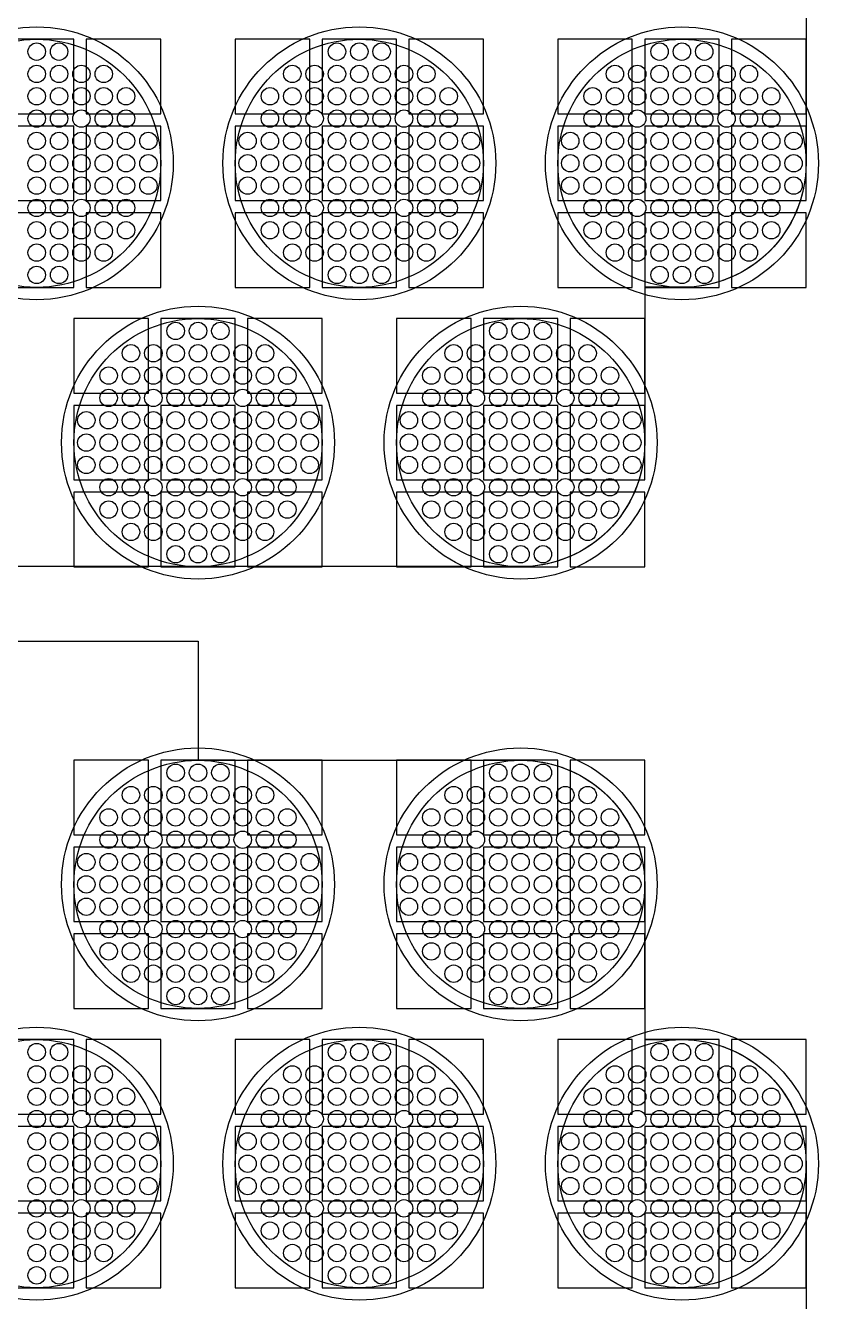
# Model space of a CAD drawing. Extents: x -49 to 54, y -38 to 38.
# Drawn here: x 40.12 to 43.31, y -19.85 to -14.71 of the extents above; entities that cross this region are included whole.
import ezdxf

# ---------------------------------------------------------------- set-up
doc = ezdxf.new("R2010")
doc.units = 0
for name, color, linetype in [('BACK_LAYER', 5, 'CONTINUOUS'), ('COND_LAYER_LOWER_ELECTRODE', 6, 'CONTINUOUS'), ('CONDUCTIVE_LAYER_BACK_LAYER', 2, 'CONTINUOUS'), ('EMITTER', 3, 'CONTINUOUS'), ('LOWER_ELECTRODE', 1, 'CONTINUOUS')]:
    doc.layers.add(name, color=color, linetype=linetype)

msp = doc.modelspace()

# ---------------------------------------------------------------- linework, layer by layer
at = {"layer": 'BACK_LAYER'}
for points in [[(40.0139, -15.0642), (40.3139, -15.0642), (40.3139, -14.7642), (40.0139, -14.7642)], [(40.3639, -15.0642), (40.6639, -15.0642), (40.6639, -14.7642), (40.3639, -14.7642)], [(40.9639, -15.0642), (41.2639, -15.0642), (41.2639, -14.7642), (40.9639, -14.7642)], [(41.3139, -15.0642), (41.6139, -15.0642), (41.6139, -14.7642), (41.3139, -14.7642)], [(41.6639, -15.0642), (41.9639, -15.0642), (41.9639, -14.7642), (41.6639, -14.7642)], [(42.2639, -15.0642), (42.5639, -15.0642), (42.5639, -14.7642), (42.2639, -14.7642)], [(42.6139, -15.0642), (42.9139, -15.0642), (42.9139, -14.7642), (42.6139, -14.7642)], [(42.9639, -15.0642), (43.2639, -15.0642), (43.2639, -14.7642), (42.9639, -14.7642)], [(40.0139, -15.4142), (40.3139, -15.4142), (40.3139, -15.1142), (40.0139, -15.1142)], [(40.3639, -15.4142), (40.6639, -15.4142), (40.6639, -15.1142), (40.3639, -15.1142)], [(40.9639, -15.4142), (41.2639, -15.4142), (41.2639, -15.1142), (40.9639, -15.1142)], [(41.3139, -15.4142), (41.6139, -15.4142), (41.6139, -15.1142), (41.3139, -15.1142)], [(41.6639, -15.4142), (41.9639, -15.4142), (41.9639, -15.1142), (41.6639, -15.1142)], [(42.2639, -15.4142), (42.5639, -15.4142), (42.5639, -15.1142), (42.2639, -15.1142)], [(42.6139, -15.4142), (42.9139, -15.4142), (42.9139, -15.1142), (42.6139, -15.1142)], [(42.9639, -15.4142), (43.2639, -15.4142), (43.2639, -15.1142), (42.9639, -15.1142)], [(40.0139, -15.7642), (40.3139, -15.7642), (40.3139, -15.4642), (40.0139, -15.4642)], [(40.3639, -15.7642), (40.6639, -15.7642), (40.6639, -15.4642), (40.3639, -15.4642)], [(40.9639, -15.7642), (41.2639, -15.7642), (41.2639, -15.4642), (40.9639, -15.4642)], [(41.3139, -15.7642), (41.6139, -15.7642), (41.6139, -15.4642), (41.3139, -15.4642)], [(41.6639, -15.7642), (41.9639, -15.7642), (41.9639, -15.4642), (41.6639, -15.4642)], [(42.2639, -15.7642), (42.5639, -15.7642), (42.5639, -15.4642), (42.2639, -15.4642)], [(42.6139, -15.7642), (42.9139, -15.7642), (42.9139, -15.4642), (42.6139, -15.4642)], [(42.9639, -15.7642), (43.2639, -15.7642), (43.2639, -15.4642), (42.9639, -15.4642)], [(40.3139, -16.19), (40.6139, -16.19), (40.6139, -15.89), (40.3139, -15.89)], [(40.6639, -16.19), (40.9639, -16.19), (40.9639, -15.89), (40.6639, -15.89)], [(41.0139, -16.19), (41.3139, -16.19), (41.3139, -15.89), (41.0139, -15.89)], [(41.6139, -16.19), (41.9139, -16.19), (41.9139, -15.89), (41.6139, -15.89)], [(41.9639, -16.19), (42.2639, -16.19), (42.2639, -15.89), (41.9639, -15.89)], [(42.3139, -16.19), (42.6139, -16.19), (42.6139, -15.89), (42.3139, -15.89)], [(40.3139, -16.54), (40.6139, -16.54), (40.6139, -16.24), (40.3139, -16.24)], [(40.6639, -16.54), (40.9639, -16.54), (40.9639, -16.24), (40.6639, -16.24)], [(41.0139, -16.54), (41.3139, -16.54), (41.3139, -16.24), (41.0139, -16.24)], [(41.6139, -16.54), (41.9139, -16.54), (41.9139, -16.24), (41.6139, -16.24)], [(41.9639, -16.54), (42.2639, -16.54), (42.2639, -16.24), (41.9639, -16.24)], [(42.3139, -16.54), (42.6139, -16.54), (42.6139, -16.24), (42.3139, -16.24)], [(40.3139, -16.89), (40.6139, -16.89), (40.6139, -16.59), (40.3139, -16.59)], [(40.6639, -16.89), (40.9639, -16.89), (40.9639, -16.59), (40.6639, -16.59)], [(41.0139, -16.89), (41.3139, -16.89), (41.3139, -16.59), (41.0139, -16.59)], [(41.6139, -16.89), (41.9139, -16.89), (41.9139, -16.59), (41.6139, -16.59)], [(41.9639, -16.89), (42.2639, -16.89), (42.2639, -16.59), (41.9639, -16.59)], [(42.3139, -16.89), (42.6139, -16.89), (42.6139, -16.59), (42.3139, -16.59)], [(40.3139, -17.9704), (40.6139, -17.9704), (40.6139, -17.6704), (40.3139, -17.6704)], [(40.6639, -17.9704), (40.9639, -17.9704), (40.9639, -17.6704), (40.6639, -17.6704)], [(41.0139, -17.9704), (41.3139, -17.9704), (41.3139, -17.6704), (41.0139, -17.6704)], [(41.6139, -17.9704), (41.9139, -17.9704), (41.9139, -17.6704), (41.6139, -17.6704)], [(41.9639, -17.9704), (42.2639, -17.9704), (42.2639, -17.6704), (41.9639, -17.6704)], [(42.3139, -17.9704), (42.6139, -17.9704), (42.6139, -17.6704), (42.3139, -17.6704)], [(40.3139, -18.3204), (40.6139, -18.3204), (40.6139, -18.0204), (40.3139, -18.0204)], [(40.6639, -18.3204), (40.9639, -18.3204), (40.9639, -18.0204), (40.6639, -18.0204)], [(41.0139, -18.3204), (41.3139, -18.3204), (41.3139, -18.0204), (41.0139, -18.0204)], [(41.6139, -18.3204), (41.9139, -18.3204), (41.9139, -18.0204), (41.6139, -18.0204)], [(41.9639, -18.3204), (42.2639, -18.3204), (42.2639, -18.0204), (41.9639, -18.0204)], [(42.3139, -18.3204), (42.6139, -18.3204), (42.6139, -18.0204), (42.3139, -18.0204)], [(40.3139, -18.6704), (40.6139, -18.6704), (40.6139, -18.3704), (40.3139, -18.3704)], [(40.6639, -18.6704), (40.9639, -18.6704), (40.9639, -18.3704), (40.6639, -18.3704)], [(41.0139, -18.6704), (41.3139, -18.6704), (41.3139, -18.3704), (41.0139, -18.3704)], [(41.6139, -18.6704), (41.9139, -18.6704), (41.9139, -18.3704), (41.6139, -18.3704)], [(41.9639, -18.6704), (42.2639, -18.6704), (42.2639, -18.3704), (41.9639, -18.3704)], [(42.3139, -18.6704), (42.6139, -18.6704), (42.6139, -18.3704), (42.3139, -18.3704)], [(40.0139, -19.0962), (40.3139, -19.0962), (40.3139, -18.7962), (40.0139, -18.7962)], [(40.3639, -19.0962), (40.6639, -19.0962), (40.6639, -18.7962), (40.3639, -18.7962)], [(40.9639, -19.0962), (41.2639, -19.0962), (41.2639, -18.7962), (40.9639, -18.7962)], [(41.3139, -19.0962), (41.6139, -19.0962), (41.6139, -18.7962), (41.3139, -18.7962)], [(41.6639, -19.0962), (41.9639, -19.0962), (41.9639, -18.7962), (41.6639, -18.7962)], [(42.2639, -19.0962), (42.5639, -19.0962), (42.5639, -18.7962), (42.2639, -18.7962)], [(42.6139, -19.0962), (42.9139, -19.0962), (42.9139, -18.7962), (42.6139, -18.7962)], [(42.9639, -19.0962), (43.2639, -19.0962), (43.2639, -18.7962), (42.9639, -18.7962)], [(40.0139, -19.4462), (40.3139, -19.4462), (40.3139, -19.1462), (40.0139, -19.1462)], [(40.3639, -19.4462), (40.6639, -19.4462), (40.6639, -19.1462), (40.3639, -19.1462)], [(40.9639, -19.4462), (41.2639, -19.4462), (41.2639, -19.1462), (40.9639, -19.1462)], [(41.3139, -19.4462), (41.6139, -19.4462), (41.6139, -19.1462), (41.3139, -19.1462)], [(41.6639, -19.4462), (41.9639, -19.4462), (41.9639, -19.1462), (41.6639, -19.1462)], [(42.2639, -19.4462), (42.5639, -19.4462), (42.5639, -19.1462), (42.2639, -19.1462)], [(42.6139, -19.4462), (42.9139, -19.4462), (42.9139, -19.1462), (42.6139, -19.1462)], [(42.9639, -19.4462), (43.2639, -19.4462), (43.2639, -19.1462), (42.9639, -19.1462)], [(40.0139, -19.7962), (40.3139, -19.7962), (40.3139, -19.4962), (40.0139, -19.4962)], [(40.3639, -19.7962), (40.6639, -19.7962), (40.6639, -19.4962), (40.3639, -19.4962)], [(40.9639, -19.7962), (41.2639, -19.7962), (41.2639, -19.4962), (40.9639, -19.4962)], [(41.3139, -19.7962), (41.6139, -19.7962), (41.6139, -19.4962), (41.3139, -19.4962)], [(41.6639, -19.7962), (41.9639, -19.7962), (41.9639, -19.4962), (41.6639, -19.4962)], [(42.2639, -19.7962), (42.5639, -19.7962), (42.5639, -19.4962), (42.2639, -19.4962)], [(42.6139, -19.7962), (42.9139, -19.7962), (42.9139, -19.4962), (42.6139, -19.4962)], [(42.9639, -19.7962), (43.2639, -19.7962), (43.2639, -19.4962), (42.9639, -19.4962)]]:
    msp.add_lwpolyline(points, close=True, dxfattribs=at)
at = {"layer": 'COND_LAYER_LOWER_ELECTRODE'}
for centre in [(40.1639, -15.2642), (41.4639, -15.2642), (42.7639, -15.2642), (40.8139, -16.39), (42.1139, -16.39), (40.8139, -18.1704), (42.1139, -18.1704), (40.1639, -19.2962), (41.4639, -19.2962), (42.7639, -19.2962)]:
    msp.add_circle(centre, 0.55, dxfattribs=at)
at = {"layer": 'CONDUCTIVE_LAYER_BACK_LAYER'}
for points in [[(43.2639, -14.6383), (43.2639, -15.2642), (43.2635, -15.2841), (43.2624, -15.3039), (43.2604, -15.3237), (43.2576, -15.3434), (43.2541, -15.363), (43.2498, -15.3824), (43.2447, -15.4016), (43.2388, -15.4206), (43.2323, -15.4394), (43.2249, -15.4578), (43.2169, -15.476), (43.2081, -15.4938), (43.1986, -15.5113), (43.1884, -15.5284), (43.1776, -15.5451), (43.1661, -15.5613), (43.154, -15.577), (43.1412, -15.5923), (43.1279, -15.607), (43.114, -15.6212), (43.0995, -15.6349), (43.0845, -15.6479), (43.069, -15.6604), (43.053, -15.6722), (43.0365, -15.6834), (43.0197, -15.6939), (43.0024, -15.7037), (42.9847, -15.7128), (42.9667, -15.7212), (42.9484, -15.7289), (42.9297, -15.7359), (42.9109, -15.7421), (42.8917, -15.7476), (42.8724, -15.7523), (42.8529, -15.7562), (42.8333, -15.7594), (42.8136, -15.7617), (42.7937, -15.7633), (42.7739, -15.7641), (42.6139, -15.7641), (42.6139, -16.39), (42.6135, -16.4099), (42.6124, -16.4298), (42.6104, -16.4495), (42.6076, -16.4692), (42.6041, -16.4888), (42.5998, -16.5082), (42.5947, -16.5274), (42.5888, -16.5464), (42.5823, -16.5652), (42.5749, -16.5837), (42.5669, -16.6018), (42.5581, -16.6197), (42.5486, -16.6372), (42.5384, -16.6542), (42.5276, -16.6709), (42.5161, -16.6871), (42.504, -16.7029), (42.4912, -16.7181), (42.4779, -16.7329), (42.464, -16.7471), (42.4495, -16.7607), (42.4345, -16.7738), (42.419, -16.7862), (42.403, -16.798), (42.3865, -16.8092), (42.3697, -16.8197), (42.3524, -16.8295), (42.3347, -16.8386), (42.3167, -16.8471), (42.2984, -16.8548), (42.2797, -16.8617), (42.2609, -16.868), (42.2417, -16.8734), (42.2224, -16.8781), (42.2029, -16.882), (42.1833, -16.8852), (42.1636, -16.8876), (42.1437, -16.8891), (42.1239, -16.8899), (39.504, -16.8899)], [(39.057, -17.1901), (40.8139, -17.1901), (40.8139, -17.6705), (42.1239, -17.6705), (42.1437, -17.6713), (42.1636, -17.6729), (42.1833, -17.6752), (42.2029, -17.6784), (42.2224, -17.6823), (42.2417, -17.687), (42.2609, -17.6925), (42.2797, -17.6987), (42.2984, -17.7057), (42.3167, -17.7134), (42.3347, -17.7218), (42.3524, -17.7309), (42.3697, -17.7408), (42.3865, -17.7513), (42.403, -17.7624), (42.419, -17.7742), (42.4345, -17.7867), (42.4495, -17.7997), (42.464, -17.8134), (42.4779, -17.8276), (42.4912, -17.8423), (42.504, -17.8576), (42.5161, -17.8733), (42.5276, -17.8895), (42.5384, -17.9062), (42.5486, -17.9233), (42.5581, -17.9408), (42.5669, -17.9586), (42.5749, -17.9768), (42.5823, -17.9953), (42.5888, -18.014), (42.5947, -18.033), (42.5998, -18.0522), (42.6041, -18.0717), (42.6076, -18.0912), (42.6104, -18.1109), (42.6124, -18.1307), (42.6135, -18.1505), (42.6139, -18.1704), (42.6139, -18.7963), (42.7739, -18.7963), (42.7937, -18.7971), (42.8136, -18.7987), (42.8333, -18.8011), (42.8529, -18.8042), (42.8724, -18.8082), (42.8917, -18.8129), (42.9109, -18.8183), (42.9297, -18.8245), (42.9484, -18.8315), (42.9667, -18.8392), (42.9847, -18.8476), (43.0024, -18.8568), (43.0197, -18.8666), (43.0365, -18.8771), (43.053, -18.8883), (43.069, -18.9001), (43.0845, -18.9125), (43.0995, -18.9256), (43.114, -18.9392), (43.1279, -18.9534), (43.1412, -18.9681), (43.154, -18.9834), (43.1661, -18.9991), (43.1776, -19.0154), (43.1884, -19.032), (43.1986, -19.0491), (43.2081, -19.0666), (43.2169, -19.0844), (43.2249, -19.1026), (43.2323, -19.1211), (43.2388, -19.1398), (43.2447, -19.1589), (43.2498, -19.1781), (43.2541, -19.1975), (43.2576, -19.217), (43.2604, -19.2367), (43.2624, -19.2565), (43.2635, -19.2764), (43.2639, -19.2962), (43.2639, -19.9222)]]:
    msp.add_lwpolyline(points, dxfattribs=at)
at = {"layer": 'EMITTER'}
for centre in [(40.1639, -15.2642), (41.4639, -15.2642), (42.7639, -15.2642), (40.8139, -16.39), (42.1139, -16.39), (40.8139, -18.1704), (42.1139, -18.1704), (40.1639, -19.2962), (41.4639, -19.2962), (42.7639, -19.2962)]:
    msp.add_circle(centre, 0.5, dxfattribs=at)
at = {"layer": 'LOWER_ELECTRODE'}
for centre in [(40.1639, -14.8142), (40.2539, -14.8142), (41.3739, -14.8142), (41.4639, -14.8142), (41.5539, -14.8142), (42.6739, -14.8142), (42.7639, -14.8142), (42.8539, -14.8142), (40.1639, -14.9042), (40.2539, -14.9042), (40.3439, -14.9042), (40.4339, -14.9042), (41.1939, -14.9042), (41.2839, -14.9042), (41.3739, -14.9042), (41.4639, -14.9042), (41.5539, -14.9042), (41.6439, -14.9042), (41.7339, -14.9042), (42.4939, -14.9042), (42.5839, -14.9042), (42.6739, -14.9042), (42.7639, -14.9042), (42.8539, -14.9042), (42.9439, -14.9042), (43.0339, -14.9042), (40.1639, -14.9942), (40.2539, -14.9942), (40.3439, -14.9942), (40.4339, -14.9942), (40.5239, -14.9942), (41.1039, -14.9942), (41.1939, -14.9942), (41.2839, -14.9942), (41.3739, -14.9942), (41.4639, -14.9942), (41.5539, -14.9942), (41.6439, -14.9942), (41.7339, -14.9942), (41.8239, -14.9942), (42.4039, -14.9942), (42.4939, -14.9942), (42.5839, -14.9942), (42.6739, -14.9942), (42.7639, -14.9942), (42.8539, -14.9942), (42.9439, -14.9942), (43.0339, -14.9942), (43.1239, -14.9942), (40.1639, -15.0842), (40.2539, -15.0842), (40.3439, -15.0842), (40.4339, -15.0842), (40.5239, -15.0842), (41.1039, -15.0842), (41.1939, -15.0842), (41.2839, -15.0842), (41.3739, -15.0842), (41.4639, -15.0842), (41.5539, -15.0842), (41.6439, -15.0842), (41.7339, -15.0842), (41.8239, -15.0842), (42.4039, -15.0842), (42.4939, -15.0842), (42.5839, -15.0842), (42.6739, -15.0842), (42.7639, -15.0842), (42.8539, -15.0842), (42.9439, -15.0842), (43.0339, -15.0842), (43.1239, -15.0842), (40.1639, -15.1742), (40.2539, -15.1742), (40.3439, -15.1742), (40.4339, -15.1742), (40.5239, -15.1742), (40.6139, -15.1742), (41.0139, -15.1742), (41.1039, -15.1742), (41.1939, -15.1742), (41.2839, -15.1742), (41.3739, -15.1742), (41.4639, -15.1742), (41.5539, -15.1742), (41.6439, -15.1742), (41.7339, -15.1742), (41.8239, -15.1742), (41.9139, -15.1742), (42.3139, -15.1742), (42.4039, -15.1742), (42.4939, -15.1742), (42.5839, -15.1742), (42.6739, -15.1742), (42.7639, -15.1742), (42.8539, -15.1742), (42.9439, -15.1742), (43.0339, -15.1742), (43.1239, -15.1742), (43.2139, -15.1742), (40.1639, -15.2642), (40.2539, -15.2642), (40.3439, -15.2642), (40.4339, -15.2642), (40.5239, -15.2642), (40.6139, -15.2642), (41.0139, -15.2642), (41.1039, -15.2642), (41.1939, -15.2642), (41.2839, -15.2642), (41.3739, -15.2642), (41.4639, -15.2642), (41.5539, -15.2642), (41.6439, -15.2642), (41.7339, -15.2642), (41.8239, -15.2642), (41.9139, -15.2642), (42.3139, -15.2642), (42.4039, -15.2642), (42.4939, -15.2642), (42.5839, -15.2642), (42.6739, -15.2642), (42.7639, -15.2642), (42.8539, -15.2642), (42.9439, -15.2642), (43.0339, -15.2642), (43.1239, -15.2642), (43.2139, -15.2642), (40.1639, -15.3542), (40.2539, -15.3542), (40.3439, -15.3542), (40.4339, -15.3542), (40.5239, -15.3542), (40.6139, -15.3542), (41.0139, -15.3542), (41.1039, -15.3542), (41.1939, -15.3542), (41.2839, -15.3542), (41.3739, -15.3542), (41.4639, -15.3542), (41.5539, -15.3542), (41.6439, -15.3542), (41.7339, -15.3542), (41.8239, -15.3542), (41.9139, -15.3542), (42.3139, -15.3542), (42.4039, -15.3542), (42.4939, -15.3542), (42.5839, -15.3542), (42.6739, -15.3542), (42.7639, -15.3542), (42.8539, -15.3542), (42.9439, -15.3542), (43.0339, -15.3542), (43.1239, -15.3542), (43.2139, -15.3542), (40.1639, -15.4442), (40.2539, -15.4442), (40.3439, -15.4442), (40.4339, -15.4442), (40.5239, -15.4442), (41.1039, -15.4442), (41.1939, -15.4442), (41.2839, -15.4442), (41.3739, -15.4442), (41.4639, -15.4442), (41.5539, -15.4442), (41.6439, -15.4442), (41.7339, -15.4442), (41.8239, -15.4442), (42.4039, -15.4442), (42.4939, -15.4442), (42.5839, -15.4442), (42.6739, -15.4442), (42.7639, -15.4442), (42.8539, -15.4442), (42.9439, -15.4442), (43.0339, -15.4442), (43.1239, -15.4442), (40.1639, -15.5342), (40.2539, -15.5342), (40.3439, -15.5342), (40.4339, -15.5342), (40.5239, -15.5342), (41.1039, -15.5342), (41.1939, -15.5342), (41.2839, -15.5342), (41.3739, -15.5342), (41.4639, -15.5342), (41.5539, -15.5342), (41.6439, -15.5342), (41.7339, -15.5342), (41.8239, -15.5342), (42.4039, -15.5342), (42.4939, -15.5342), (42.5839, -15.5342), (42.6739, -15.5342), (42.7639, -15.5342), (42.8539, -15.5342), (42.9439, -15.5342), (43.0339, -15.5342), (43.1239, -15.5342), (40.1639, -15.6242), (40.2539, -15.6242), (40.3439, -15.6242), (40.4339, -15.6242), (41.1939, -15.6242), (41.2839, -15.6242), (41.3739, -15.6242), (41.4639, -15.6242), (41.5539, -15.6242), (41.6439, -15.6242), (41.7339, -15.6242), (42.4939, -15.6242), (42.5839, -15.6242), (42.6739, -15.6242), (42.7639, -15.6242), (42.8539, -15.6242), (42.9439, -15.6242), (43.0339, -15.6242), (40.1639, -15.7142), (40.2539, -15.7142), (41.3739, -15.7142), (41.4639, -15.7142), (41.5539, -15.7142), (42.6739, -15.7142), (42.7639, -15.7142), (42.8539, -15.7142), (40.7239, -15.94), (40.8139, -15.94), (40.9039, -15.94), (42.0239, -15.94), (42.1139, -15.94), (42.2039, -15.94), (40.5439, -16.03), (40.6339, -16.03), (40.7239, -16.03), (40.8139, -16.03), (40.9039, -16.03), (40.9939, -16.03), (41.0839, -16.03), (41.8439, -16.03), (41.9339, -16.03), (42.0239, -16.03), (42.1139, -16.03), (42.2039, -16.03), (42.2939, -16.03), (42.3839, -16.03), (40.4539, -16.12), (40.5439, -16.12), (40.6339, -16.12), (40.7239, -16.12), (40.8139, -16.12), (40.9039, -16.12), (40.9939, -16.12), (41.0839, -16.12), (41.1739, -16.12), (41.7539, -16.12), (41.8439, -16.12), (41.9339, -16.12), (42.0239, -16.12), (42.1139, -16.12), (42.2039, -16.12), (42.2939, -16.12), (42.3839, -16.12), (42.4739, -16.12), (40.4539, -16.21), (40.5439, -16.21), (40.6339, -16.21), (40.7239, -16.21), (40.8139, -16.21), (40.9039, -16.21), (40.9939, -16.21), (41.0839, -16.21), (41.1739, -16.21), (41.7539, -16.21), (41.8439, -16.21), (41.9339, -16.21), (42.0239, -16.21), (42.1139, -16.21), (42.2039, -16.21), (42.2939, -16.21), (42.3839, -16.21), (42.4739, -16.21), (40.3639, -16.3), (40.4539, -16.3), (40.5439, -16.3), (40.6339, -16.3), (40.7239, -16.3), (40.8139, -16.3), (40.9039, -16.3), (40.9939, -16.3), (41.0839, -16.3), (41.1739, -16.3), (41.2639, -16.3), (41.6639, -16.3), (41.7539, -16.3), (41.8439, -16.3), (41.9339, -16.3), (42.0239, -16.3), (42.1139, -16.3), (42.2039, -16.3), (42.2939, -16.3), (42.3839, -16.3), (42.4739, -16.3), (42.5639, -16.3), (40.3639, -16.39), (40.4539, -16.39), (40.5439, -16.39), (40.6339, -16.39), (40.7239, -16.39), (40.8139, -16.39), (40.9039, -16.39), (40.9939, -16.39), (41.0839, -16.39), (41.1739, -16.39), (41.2639, -16.39), (41.6639, -16.39), (41.7539, -16.39), (41.8439, -16.39), (41.9339, -16.39), (42.0239, -16.39), (42.1139, -16.39), (42.2039, -16.39), (42.2939, -16.39), (42.3839, -16.39), (42.4739, -16.39), (42.5639, -16.39), (40.3639, -16.48), (40.4539, -16.48), (40.5439, -16.48), (40.6339, -16.48), (40.7239, -16.48), (40.8139, -16.48), (40.9039, -16.48), (40.9939, -16.48), (41.0839, -16.48), (41.1739, -16.48), (41.2639, -16.48), (41.6639, -16.48), (41.7539, -16.48), (41.8439, -16.48), (41.9339, -16.48), (42.0239, -16.48), (42.1139, -16.48), (42.2039, -16.48), (42.2939, -16.48), (42.3839, -16.48), (42.4739, -16.48), (42.5639, -16.48), (40.4539, -16.57), (40.5439, -16.57), (40.6339, -16.57), (40.7239, -16.57), (40.8139, -16.57), (40.9039, -16.57), (40.9939, -16.57), (41.0839, -16.57), (41.1739, -16.57), (41.7539, -16.57), (41.8439, -16.57), (41.9339, -16.57), (42.0239, -16.57), (42.1139, -16.57), (42.2039, -16.57), (42.2939, -16.57), (42.3839, -16.57), (42.4739, -16.57), (40.4539, -16.66), (40.5439, -16.66), (40.6339, -16.66), (40.7239, -16.66), (40.8139, -16.66), (40.9039, -16.66), (40.9939, -16.66), (41.0839, -16.66), (41.1739, -16.66), (41.7539, -16.66), (41.8439, -16.66), (41.9339, -16.66), (42.0239, -16.66), (42.1139, -16.66), (42.2039, -16.66), (42.2939, -16.66), (42.3839, -16.66), (42.4739, -16.66), (40.5439, -16.75), (40.6339, -16.75), (40.7239, -16.75), (40.8139, -16.75), (40.9039, -16.75), (40.9939, -16.75), (41.0839, -16.75), (41.8439, -16.75), (41.9339, -16.75), (42.0239, -16.75), (42.1139, -16.75), (42.2039, -16.75), (42.2939, -16.75), (42.3839, -16.75), (40.7239, -16.84), (40.8139, -16.84), (40.9039, -16.84), (42.0239, -16.84), (42.1139, -16.84), (42.2039, -16.84), (40.7239, -17.7204), (40.8139, -17.7204), (40.9039, -17.7204), (42.0239, -17.7204), (42.1139, -17.7204), (42.2039, -17.7204), (40.5439, -17.8104), (40.6339, -17.8104), (40.7239, -17.8104), (40.8139, -17.8104), (40.9039, -17.8104), (40.9939, -17.8104), (41.0839, -17.8104), (41.8439, -17.8104), (41.9339, -17.8104), (42.0239, -17.8104), (42.1139, -17.8104), (42.2039, -17.8104), (42.2939, -17.8104), (42.3839, -17.8104), (40.4539, -17.9004), (40.5439, -17.9004), (40.6339, -17.9004), (40.7239, -17.9004), (40.8139, -17.9004), (40.9039, -17.9004), (40.9939, -17.9004), (41.0839, -17.9004), (41.1739, -17.9004), (41.7539, -17.9004), (41.8439, -17.9004), (41.9339, -17.9004), (42.0239, -17.9004), (42.1139, -17.9004), (42.2039, -17.9004), (42.2939, -17.9004), (42.3839, -17.9004), (42.4739, -17.9004), (40.4539, -17.9904), (40.5439, -17.9904), (40.6339, -17.9904), (40.7239, -17.9904), (40.8139, -17.9904), (40.9039, -17.9904), (40.9939, -17.9904), (41.0839, -17.9904), (41.1739, -17.9904), (41.7539, -17.9904), (41.8439, -17.9904), (41.9339, -17.9904), (42.0239, -17.9904), (42.1139, -17.9904), (42.2039, -17.9904), (42.2939, -17.9904), (42.3839, -17.9904), (42.4739, -17.9904), (40.3639, -18.0804), (40.4539, -18.0804), (40.5439, -18.0804), (40.6339, -18.0804), (40.7239, -18.0804), (40.8139, -18.0804), (40.9039, -18.0804), (40.9939, -18.0804), (41.0839, -18.0804), (41.1739, -18.0804), (41.2639, -18.0804), (41.6639, -18.0804), (41.7539, -18.0804), (41.8439, -18.0804), (41.9339, -18.0804), (42.0239, -18.0804), (42.1139, -18.0804), (42.2039, -18.0804), (42.2939, -18.0804), (42.3839, -18.0804), (42.4739, -18.0804), (42.5639, -18.0804), (40.3639, -18.1704), (40.4539, -18.1704), (40.5439, -18.1704), (40.6339, -18.1704), (40.7239, -18.1704), (40.8139, -18.1704), (40.9039, -18.1704), (40.9939, -18.1704), (41.0839, -18.1704), (41.1739, -18.1704), (41.2639, -18.1704), (41.6639, -18.1704), (41.7539, -18.1704), (41.8439, -18.1704), (41.9339, -18.1704), (42.0239, -18.1704), (42.1139, -18.1704), (42.2039, -18.1704), (42.2939, -18.1704), (42.3839, -18.1704), (42.4739, -18.1704), (42.5639, -18.1704), (40.3639, -18.2604), (40.4539, -18.2604), (40.5439, -18.2604), (40.6339, -18.2604), (40.7239, -18.2604), (40.8139, -18.2604), (40.9039, -18.2604), (40.9939, -18.2604), (41.0839, -18.2604), (41.1739, -18.2604), (41.2639, -18.2604), (41.6639, -18.2604), (41.7539, -18.2604), (41.8439, -18.2604), (41.9339, -18.2604), (42.0239, -18.2604), (42.1139, -18.2604), (42.2039, -18.2604), (42.2939, -18.2604), (42.3839, -18.2604), (42.4739, -18.2604), (42.5639, -18.2604), (40.4539, -18.3504), (40.5439, -18.3504), (40.6339, -18.3504), (40.7239, -18.3504), (40.8139, -18.3504), (40.9039, -18.3504), (40.9939, -18.3504), (41.0839, -18.3504), (41.1739, -18.3504), (41.7539, -18.3504), (41.8439, -18.3504), (41.9339, -18.3504), (42.0239, -18.3504), (42.1139, -18.3504), (42.2039, -18.3504), (42.2939, -18.3504), (42.3839, -18.3504), (42.4739, -18.3504), (40.4539, -18.4404), (40.5439, -18.4404), (40.6339, -18.4404), (40.7239, -18.4404), (40.8139, -18.4404), (40.9039, -18.4404), (40.9939, -18.4404), (41.0839, -18.4404), (41.1739, -18.4404), (41.7539, -18.4404), (41.8439, -18.4404), (41.9339, -18.4404), (42.0239, -18.4404), (42.1139, -18.4404), (42.2039, -18.4404), (42.2939, -18.4404), (42.3839, -18.4404), (42.4739, -18.4404), (40.5439, -18.5304), (40.6339, -18.5304), (40.7239, -18.5304), (40.8139, -18.5304), (40.9039, -18.5304), (40.9939, -18.5304), (41.0839, -18.5304), (41.8439, -18.5304), (41.9339, -18.5304), (42.0239, -18.5304), (42.1139, -18.5304), (42.2039, -18.5304), (42.2939, -18.5304), (42.3839, -18.5304), (40.7239, -18.6204), (40.8139, -18.6204), (40.9039, -18.6204), (42.0239, -18.6204), (42.1139, -18.6204), (42.2039, -18.6204), (40.1639, -18.8462), (40.2539, -18.8462), (41.3739, -18.8462), (41.4639, -18.8462), (41.5539, -18.8462), (42.6739, -18.8462), (42.7639, -18.8462), (42.8539, -18.8462), (40.1639, -18.9362), (40.2539, -18.9362), (40.3439, -18.9362), (40.4339, -18.9362), (41.1939, -18.9362), (41.2839, -18.9362), (41.3739, -18.9362), (41.4639, -18.9362), (41.5539, -18.9362), (41.6439, -18.9362), (41.7339, -18.9362), (42.4939, -18.9362), (42.5839, -18.9362), (42.6739, -18.9362), (42.7639, -18.9362), (42.8539, -18.9362), (42.9439, -18.9362), (43.0339, -18.9362), (40.1639, -19.0262), (40.2539, -19.0262), (40.3439, -19.0262), (40.4339, -19.0262), (40.5239, -19.0262), (41.1039, -19.0262), (41.1939, -19.0262), (41.2839, -19.0262), (41.3739, -19.0262), (41.4639, -19.0262), (41.5539, -19.0262), (41.6439, -19.0262), (41.7339, -19.0262), (41.8239, -19.0262), (42.4039, -19.0262), (42.4939, -19.0262), (42.5839, -19.0262), (42.6739, -19.0262), (42.7639, -19.0262), (42.8539, -19.0262), (42.9439, -19.0262), (43.0339, -19.0262), (43.1239, -19.0262), (40.1639, -19.1162), (40.2539, -19.1162), (40.3439, -19.1162), (40.4339, -19.1162), (40.5239, -19.1162), (41.1039, -19.1162), (41.1939, -19.1162), (41.2839, -19.1162), (41.3739, -19.1162), (41.4639, -19.1162), (41.5539, -19.1162), (41.6439, -19.1162), (41.7339, -19.1162), (41.8239, -19.1162), (42.4039, -19.1162), (42.4939, -19.1162), (42.5839, -19.1162), (42.6739, -19.1162), (42.7639, -19.1162), (42.8539, -19.1162), (42.9439, -19.1162), (43.0339, -19.1162), (43.1239, -19.1162), (40.1639, -19.2062), (40.2539, -19.2062), (40.3439, -19.2062), (40.4339, -19.2062), (40.5239, -19.2062), (40.6139, -19.2062), (41.0139, -19.2062), (41.1039, -19.2062), (41.1939, -19.2062), (41.2839, -19.2062), (41.3739, -19.2062), (41.4639, -19.2062), (41.5539, -19.2062), (41.6439, -19.2062), (41.7339, -19.2062), (41.8239, -19.2062), (41.9139, -19.2062), (42.3139, -19.2062), (42.4039, -19.2062), (42.4939, -19.2062), (42.5839, -19.2062), (42.6739, -19.2062), (42.7639, -19.2062), (42.8539, -19.2062), (42.9439, -19.2062), (43.0339, -19.2062), (43.1239, -19.2062), (43.2139, -19.2062), (40.1639, -19.2962), (40.2539, -19.2962), (40.3439, -19.2962), (40.4339, -19.2962), (40.5239, -19.2962), (40.6139, -19.2962), (41.0139, -19.2962), (41.1039, -19.2962), (41.1939, -19.2962), (41.2839, -19.2962), (41.3739, -19.2962), (41.4639, -19.2962), (41.5539, -19.2962), (41.6439, -19.2962), (41.7339, -19.2962), (41.8239, -19.2962), (41.9139, -19.2962), (42.3139, -19.2962), (42.4039, -19.2962), (42.4939, -19.2962), (42.5839, -19.2962), (42.6739, -19.2962), (42.7639, -19.2962), (42.8539, -19.2962), (42.9439, -19.2962), (43.0339, -19.2962), (43.1239, -19.2962), (43.2139, -19.2962), (40.1639, -19.3862), (40.2539, -19.3862), (40.3439, -19.3862), (40.4339, -19.3862), (40.5239, -19.3862), (40.6139, -19.3862), (41.0139, -19.3862), (41.1039, -19.3862), (41.1939, -19.3862), (41.2839, -19.3862), (41.3739, -19.3862), (41.4639, -19.3862), (41.5539, -19.3862), (41.6439, -19.3862), (41.7339, -19.3862), (41.8239, -19.3862), (41.9139, -19.3862), (42.3139, -19.3862), (42.4039, -19.3862), (42.4939, -19.3862), (42.5839, -19.3862), (42.6739, -19.3862), (42.7639, -19.3862), (42.8539, -19.3862), (42.9439, -19.3862), (43.0339, -19.3862), (43.1239, -19.3862), (43.2139, -19.3862), (40.1639, -19.4762), (40.2539, -19.4762), (40.3439, -19.4762), (40.4339, -19.4762), (40.5239, -19.4762), (41.1039, -19.4762), (41.1939, -19.4762), (41.2839, -19.4762), (41.3739, -19.4762), (41.4639, -19.4762), (41.5539, -19.4762), (41.6439, -19.4762), (41.7339, -19.4762), (41.8239, -19.4762), (42.4039, -19.4762), (42.4939, -19.4762), (42.5839, -19.4762), (42.6739, -19.4762), (42.7639, -19.4762), (42.8539, -19.4762), (42.9439, -19.4762), (43.0339, -19.4762), (43.1239, -19.4762), (40.1639, -19.5662), (40.2539, -19.5662), (40.3439, -19.5662), (40.4339, -19.5662), (40.5239, -19.5662), (41.1039, -19.5662), (41.1939, -19.5662), (41.2839, -19.5662), (41.3739, -19.5662), (41.4639, -19.5662), (41.5539, -19.5662), (41.6439, -19.5662), (41.7339, -19.5662), (41.8239, -19.5662), (42.4039, -19.5662), (42.4939, -19.5662), (42.5839, -19.5662), (42.6739, -19.5662), (42.7639, -19.5662), (42.8539, -19.5662), (42.9439, -19.5662), (43.0339, -19.5662), (43.1239, -19.5662), (40.1639, -19.6562), (40.2539, -19.6562), (40.3439, -19.6562), (40.4339, -19.6562), (41.1939, -19.6562), (41.2839, -19.6562), (41.3739, -19.6562), (41.4639, -19.6562), (41.5539, -19.6562), (41.6439, -19.6562), (41.7339, -19.6562), (42.4939, -19.6562), (42.5839, -19.6562), (42.6739, -19.6562), (42.7639, -19.6562), (42.8539, -19.6562), (42.9439, -19.6562), (43.0339, -19.6562), (40.1639, -19.7462), (40.2539, -19.7462), (41.3739, -19.7462), (41.4639, -19.7462), (41.5539, -19.7462), (42.6739, -19.7462), (42.7639, -19.7462), (42.8539, -19.7462)]:
    msp.add_circle(centre, 0.035, dxfattribs=at)

doc.saveas('drawing.dxf')
